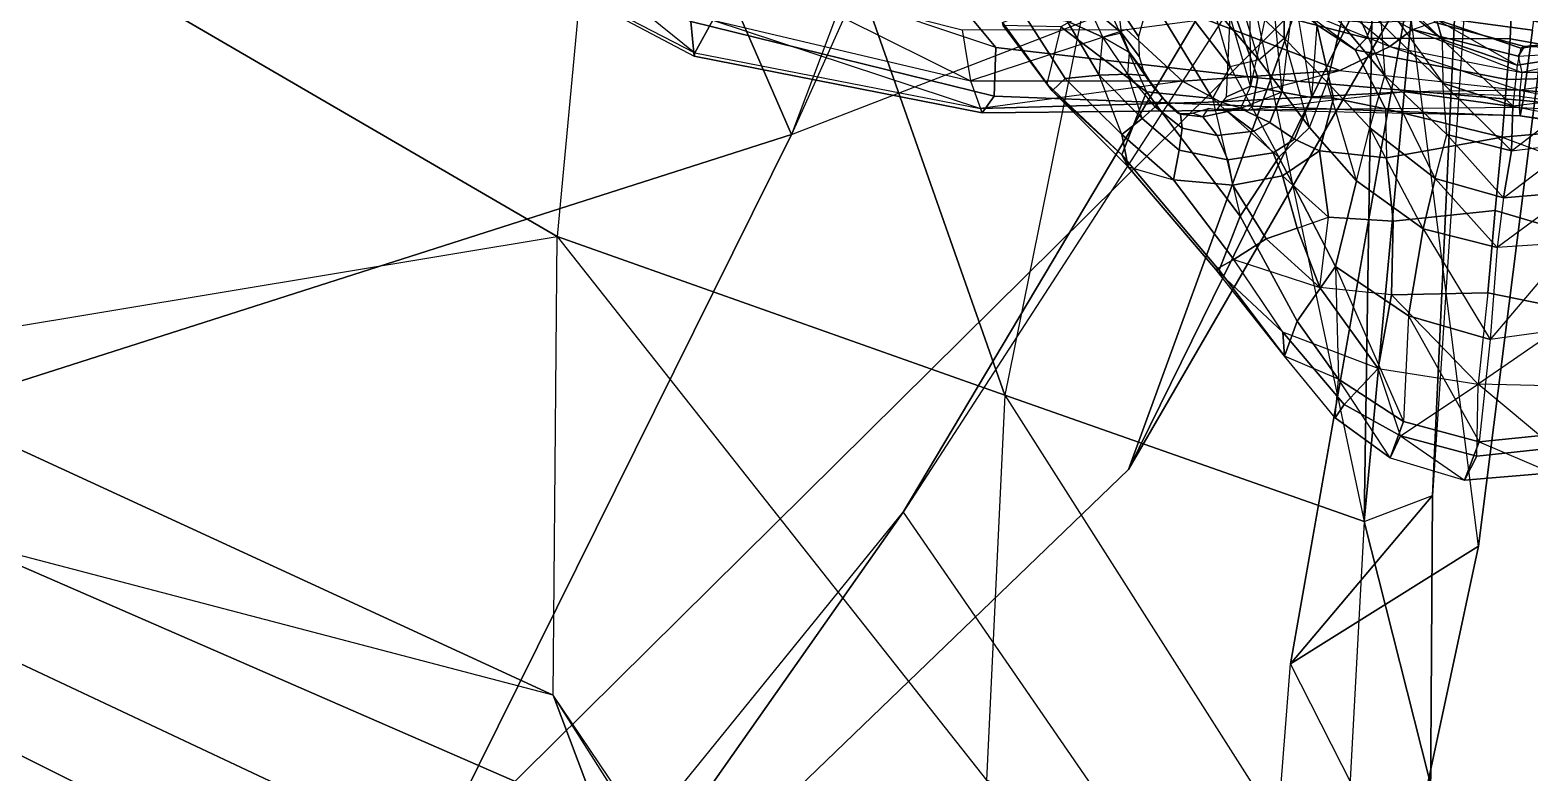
# Model space of a CAD drawing. Extents: x -0.135 to 0.053, y -0.194 to 0.215.
# Drawn here: x -0.05955 to -0.04118, y -0.07846 to -0.06937 of the extents above; entities that cross this region are included whole.
import ezdxf

# ---------------------------------------------------------------- set-up
doc = ezdxf.new("R2010")
doc.units = 0
doc.layers.add('FIGURE_1_MAN_HEAD', color=31, linetype='CONTINUOUS')
doc.layers.add('FIGURE_1_MAN_PANTS_LEG_RIGHT', color=176, linetype='CONTINUOUS')

msp = doc.modelspace()

# ---------------------------------------------------------------- linework, layer by layer
at = {"layer": 'FIGURE_1_MAN_HEAD', "invisible_edges": 8}
for points in [[(-0.054433, -0.068085, 0.638774), (-0.053847, -0.067677, 0.637223), (-0.051409, -0.069648, 0.638766)], [(-0.053847, -0.067677, 0.637223), (-0.051189, -0.069249, 0.637315), (-0.051409, -0.069648, 0.638766)], [(-0.054827, -0.067928, 0.640212), (-0.054433, -0.068085, 0.638774), (-0.051416, -0.069691, 0.640276)], [(-0.051416, -0.069691, 0.640276), (-0.051456, -0.069266, 0.642097), (-0.054827, -0.067928, 0.640212)], [(-0.054433, -0.068085, 0.638774), (-0.051409, -0.069648, 0.638766), (-0.051416, -0.069691, 0.640276)], [(-0.047723, -0.069584, 0.644355), (-0.04904, -0.067998, 0.648106), (-0.051359, -0.068364, 0.64478)], [(-0.04491, -0.068862, 0.648798), (-0.04904, -0.067998, 0.648106), (-0.047723, -0.069584, 0.644355)], [(-0.044624, -0.068095, 0.652168), (-0.04491, -0.068862, 0.648798), (-0.04115, -0.069371, 0.648876)], [(-0.04115, -0.069371, 0.648876), (-0.041057, -0.068682, 0.65256), (-0.044624, -0.068095, 0.652168)], [(-0.042259, -0.069485, 0.630313), (-0.042329, -0.069241, 0.631324), (-0.043489, -0.068285, 0.631232)], [(-0.043198, -0.068707, 0.63006), (-0.042259, -0.069485, 0.630313), (-0.043489, -0.068285, 0.631232)], [(-0.047723, -0.069584, 0.644355), (-0.051359, -0.068364, 0.64478), (-0.051456, -0.069266, 0.642097)], [(-0.044753, -0.068812, 0.634614), (-0.044162, -0.068532, 0.633691), (-0.042898, -0.06957, 0.634881)], [(-0.043324, -0.069612, 0.613424), (-0.044614, -0.068654, 0.613955), (-0.044319, -0.069174, 0.612575)], [(-0.043324, -0.069612, 0.613424), (-0.043794, -0.069306, 0.614288), (-0.044614, -0.068654, 0.613955)], [(-0.044162, -0.068532, 0.633691), (-0.042622, -0.069364, 0.633927), (-0.042898, -0.06957, 0.634881)], [(-0.051189, -0.069249, 0.637315), (-0.050485, -0.068772, 0.636372), (-0.048035, -0.069993, 0.636943)], [(-0.050485, -0.068772, 0.636372), (-0.048134, -0.069367, 0.636093), (-0.048035, -0.069993, 0.636943)], [(-0.047723, -0.069584, 0.644355), (-0.044515, -0.069954, 0.644251), (-0.04491, -0.068862, 0.648798)], [(-0.04581, -0.068852, 0.617488), (-0.045975, -0.069449, 0.617511), (-0.046223, -0.069082, 0.615979)], [(-0.043512, -0.069865, 0.636156), (-0.04516, -0.069236, 0.635437), (-0.044753, -0.068812, 0.634614)], [(-0.04115, -0.069371, 0.648876), (-0.04491, -0.068862, 0.648798), (-0.044515, -0.069954, 0.644251)], [(-0.04462, -0.068834, 0.615936), (-0.044606, -0.070057, 0.615875), (-0.044854, -0.069205, 0.617479)], [(-0.044753, -0.068812, 0.634614), (-0.042898, -0.06957, 0.634881), (-0.043512, -0.069865, 0.636156)], [(-0.044194, -0.069469, 0.623637), (-0.044188, -0.068751, 0.625654), (-0.044749, -0.068944, 0.62314)], [(-0.04462, -0.068834, 0.615936), (-0.044345, -0.068843, 0.615169), (-0.044606, -0.070057, 0.615875)], [(-0.044345, -0.068843, 0.615169), (-0.04422, -0.070129, 0.614994), (-0.044606, -0.070057, 0.615875)], [(-0.044345, -0.068843, 0.615169), (-0.044074, -0.068894, 0.61487), (-0.04422, -0.070129, 0.614994)], [(-0.044188, -0.068751, 0.625654), (-0.044194, -0.069469, 0.623637), (-0.043668, -0.07001, 0.624349)], [(-0.043668, -0.07001, 0.624349), (-0.043496, -0.069284, 0.626501), (-0.044188, -0.068751, 0.625654)], [(-0.043484, -0.068723, 0.628116), (-0.043496, -0.069284, 0.626501), (-0.04296, -0.069927, 0.626873)], [(-0.043005, -0.06929, 0.628468), (-0.043484, -0.068723, 0.628116), (-0.04296, -0.069927, 0.626873)], [(-0.043198, -0.068707, 0.63006), (-0.043005, -0.06929, 0.628468), (-0.042248, -0.070019, 0.628637)], [(-0.042259, -0.069485, 0.630313), (-0.043198, -0.068707, 0.63006), (-0.042248, -0.070019, 0.628637)], [(-0.046376, -0.069024, 0.619405), (-0.046928, -0.069329, 0.618668), (-0.04588, -0.070125, 0.618788)], [(-0.045736, -0.069119, 0.619909), (-0.046376, -0.069024, 0.619405), (-0.04588, -0.070125, 0.618788)], [(-0.045068, -0.069082, 0.621569), (-0.044503, -0.069733, 0.622005), (-0.044749, -0.068944, 0.62314)], [(-0.044503, -0.069733, 0.622005), (-0.044194, -0.069469, 0.623637), (-0.044749, -0.068944, 0.62314)], [(-0.044074, -0.068894, 0.61487), (-0.043857, -0.070195, 0.614633), (-0.04422, -0.070129, 0.614994)], [(-0.044074, -0.068894, 0.61487), (-0.043794, -0.069306, 0.614288), (-0.043857, -0.070195, 0.614633)], [(-0.047641, -0.069276, 0.616319), (-0.04738, -0.069176, 0.615569), (-0.046876, -0.069962, 0.615701)], [(-0.04738, -0.069176, 0.615569), (-0.046849, -0.069263, 0.615121), (-0.046459, -0.069922, 0.615248)], [(-0.046459, -0.069922, 0.615248), (-0.046876, -0.069962, 0.615701), (-0.04738, -0.069176, 0.615569)], [(-0.046413, -0.069458, 0.615231), (-0.046849, -0.069263, 0.615121), (-0.046593, -0.069067, 0.615152)], [(-0.046413, -0.069458, 0.615231), (-0.046593, -0.069067, 0.615152), (-0.046183, -0.069403, 0.615974)], [(-0.046183, -0.069403, 0.615974), (-0.046593, -0.069067, 0.615152), (-0.046223, -0.069082, 0.615979)], [(-0.046183, -0.069403, 0.615974), (-0.046223, -0.069082, 0.615979), (-0.045975, -0.069449, 0.617511)], [(-0.045436, -0.069996, 0.636628), (-0.046124, -0.069362, 0.635743), (-0.04516, -0.069236, 0.635437)], [(-0.04588, -0.070125, 0.618788), (-0.04507, -0.07021, 0.619735), (-0.045736, -0.069119, 0.619909)], [(-0.044852, -0.06982, 0.620753), (-0.045437, -0.069063, 0.620559), (-0.045736, -0.069119, 0.619909)], [(-0.045736, -0.069119, 0.619909), (-0.04507, -0.07021, 0.619735), (-0.044852, -0.06982, 0.620753)], [(-0.045068, -0.069082, 0.621569), (-0.045437, -0.069063, 0.620559), (-0.044852, -0.06982, 0.620753)], [(-0.04516, -0.069236, 0.635437), (-0.043512, -0.069865, 0.636156), (-0.045436, -0.069996, 0.636628)], [(-0.044503, -0.069733, 0.622005), (-0.045068, -0.069082, 0.621569), (-0.044852, -0.06982, 0.620753)], [(-0.044606, -0.070057, 0.615875), (-0.044897, -0.070188, 0.617389), (-0.044854, -0.069205, 0.617479)], [(-0.043186, -0.069468, 0.612388), (-0.044319, -0.069174, 0.612575), (-0.044395, -0.069193, 0.610463)], [(-0.044395, -0.069193, 0.610463), (-0.043113, -0.069279, 0.610171), (-0.043186, -0.069468, 0.612388)], [(-0.044319, -0.069174, 0.612575), (-0.043186, -0.069468, 0.612388), (-0.043324, -0.069612, 0.613424)], [(-0.043113, -0.069279, 0.610171), (-0.041414, -0.06919, 0.610083), (-0.041425, -0.069476, 0.612214)], [(-0.042355, -0.069275, 0.632893), (-0.042329, -0.069241, 0.631324), (-0.041295, -0.069591, 0.631415)], [(-0.042329, -0.069241, 0.631324), (-0.042259, -0.069485, 0.630313), (-0.041339, -0.069799, 0.630348)], [(-0.041295, -0.069591, 0.631415), (-0.042329, -0.069241, 0.631324), (-0.041339, -0.069799, 0.630348)], [(-0.041425, -0.069476, 0.612214), (-0.041414, -0.06919, 0.610083), (-0.039759, -0.069585, 0.610146)], [(-0.040483, -0.0693, 0.607963), (-0.039759, -0.069585, 0.610146), (-0.041414, -0.06919, 0.610083)], [(-0.051456, -0.069266, 0.642097), (-0.047743, -0.070178, 0.641812), (-0.047723, -0.069584, 0.644355)], [(-0.047743, -0.070178, 0.641812), (-0.051456, -0.069266, 0.642097), (-0.051416, -0.069691, 0.640276)], [(-0.051409, -0.069648, 0.638766), (-0.051189, -0.069249, 0.637315), (-0.047909, -0.07033, 0.63829)], [(-0.051189, -0.069249, 0.637315), (-0.048035, -0.069993, 0.636943), (-0.047909, -0.07033, 0.63829)], [(-0.048134, -0.069367, 0.636093), (-0.046124, -0.069362, 0.635743), (-0.048035, -0.069993, 0.636943)], [(-0.046124, -0.069362, 0.635743), (-0.045436, -0.069996, 0.636628), (-0.048035, -0.069993, 0.636943)], [(-0.046876, -0.069962, 0.615701), (-0.047032, -0.070115, 0.616353), (-0.047641, -0.069276, 0.616319)], [(-0.047633, -0.069313, 0.61721), (-0.047641, -0.069276, 0.616319), (-0.047032, -0.070115, 0.616353)], [(-0.047032, -0.070115, 0.616353), (-0.0471, -0.07003, 0.617207), (-0.047633, -0.069313, 0.61721)], [(-0.046928, -0.069329, 0.618668), (-0.047633, -0.069313, 0.61721), (-0.0471, -0.07003, 0.617207)], [(-0.046928, -0.069329, 0.618668), (-0.0471, -0.07003, 0.617207), (-0.04618, -0.070898, 0.617096)], [(-0.04618, -0.070898, 0.617096), (-0.04588, -0.070125, 0.618788), (-0.046928, -0.069329, 0.618668)], [(-0.046459, -0.069922, 0.615248), (-0.046849, -0.069263, 0.615121), (-0.046413, -0.069458, 0.615231)], [(-0.046086, -0.069645, 0.616009), (-0.046413, -0.069458, 0.615231), (-0.046183, -0.069403, 0.615974)], [(-0.045975, -0.069449, 0.617511), (-0.045968, -0.069693, 0.617523), (-0.046183, -0.069403, 0.615974)], [(-0.046086, -0.069645, 0.616009), (-0.046183, -0.069403, 0.615974), (-0.045968, -0.069693, 0.617523)], [(-0.044515, -0.069954, 0.644251), (-0.041265, -0.070235, 0.643805), (-0.04115, -0.069371, 0.648876)], [(-0.043794, -0.069306, 0.614288), (-0.043588, -0.070204, 0.614212), (-0.043857, -0.070195, 0.614633)], [(-0.043588, -0.070204, 0.614212), (-0.043794, -0.069306, 0.614288), (-0.043324, -0.069612, 0.613424)], [(-0.043496, -0.069284, 0.626501), (-0.043668, -0.07001, 0.624349), (-0.043144, -0.070568, 0.624854)], [(-0.043144, -0.070568, 0.624854), (-0.04296, -0.069927, 0.626873), (-0.043496, -0.069284, 0.626501)], [(-0.041425, -0.069476, 0.612214), (-0.043186, -0.069468, 0.612388), (-0.043113, -0.069279, 0.610171)], [(-0.042248, -0.070019, 0.628637), (-0.043005, -0.06929, 0.628468), (-0.04296, -0.069927, 0.626873)], [(-0.042898, -0.06957, 0.634881), (-0.042622, -0.069364, 0.633927), (-0.041282, -0.069891, 0.634844)], [(-0.041328, -0.069691, 0.633912), (-0.042622, -0.069364, 0.633927), (-0.042355, -0.069275, 0.632893)], [(-0.042622, -0.069364, 0.633927), (-0.041328, -0.069691, 0.633912), (-0.041282, -0.069891, 0.634844)], [(-0.042355, -0.069275, 0.632893), (-0.04125, -0.069571, 0.633054), (-0.041328, -0.069691, 0.633912)], [(-0.041295, -0.069591, 0.631415), (-0.04125, -0.069571, 0.633054), (-0.042355, -0.069275, 0.632893)], [(-0.04115, -0.069371, 0.648876), (-0.041265, -0.070235, 0.643805), (-0.038012, -0.070547, 0.644204)], [(-0.044515, -0.069954, 0.644251), (-0.047723, -0.069584, 0.644355), (-0.047743, -0.070178, 0.641812)], [(-0.046107, -0.069912, 0.615311), (-0.046459, -0.069922, 0.615248), (-0.046413, -0.069458, 0.615231)], [(-0.046107, -0.069912, 0.615311), (-0.046413, -0.069458, 0.615231), (-0.046086, -0.069645, 0.616009)], [(-0.044503, -0.069733, 0.622005), (-0.043881, -0.070564, 0.622614), (-0.044194, -0.069469, 0.623637)], [(-0.043881, -0.070564, 0.622614), (-0.043668, -0.07001, 0.624349), (-0.044194, -0.069469, 0.623637)], [(-0.043512, -0.069865, 0.636156), (-0.042898, -0.06957, 0.634881), (-0.041309, -0.070108, 0.636172)], [(-0.041468, -0.069976, 0.613096), (-0.043324, -0.069612, 0.613424), (-0.043186, -0.069468, 0.612388)], [(-0.043186, -0.069468, 0.612388), (-0.041425, -0.069476, 0.612214), (-0.041468, -0.069976, 0.613096)], [(-0.042898, -0.06957, 0.634881), (-0.041282, -0.069891, 0.634844), (-0.041309, -0.070108, 0.636172)], [(-0.042259, -0.069485, 0.630313), (-0.042248, -0.070019, 0.628637), (-0.041392, -0.070298, 0.628779)], [(-0.041339, -0.069799, 0.630348), (-0.042259, -0.069485, 0.630313), (-0.041392, -0.070298, 0.628779)], [(-0.041468, -0.069976, 0.613096), (-0.041425, -0.069476, 0.612214), (-0.039689, -0.06979, 0.612362)], [(-0.039759, -0.069585, 0.610146), (-0.039689, -0.06979, 0.612362), (-0.041425, -0.069476, 0.612214)], [(-0.041295, -0.069591, 0.631415), (-0.041339, -0.069799, 0.630348), (-0.040369, -0.069649, 0.630364)], [(-0.041328, -0.069691, 0.633912), (-0.04125, -0.069571, 0.633054), (-0.039956, -0.069611, 0.633884)], [(-0.040369, -0.069649, 0.630364), (-0.040196, -0.069432, 0.631317), (-0.041295, -0.069591, 0.631415)], [(-0.041295, -0.069591, 0.631415), (-0.040196, -0.069432, 0.631317), (-0.040153, -0.069462, 0.632868)], [(-0.040153, -0.069462, 0.632868), (-0.04125, -0.069571, 0.633054), (-0.041295, -0.069591, 0.631415)], [(-0.04125, -0.069571, 0.633054), (-0.040153, -0.069462, 0.632868), (-0.039956, -0.069611, 0.633884)], [(-0.04789, -0.070384, 0.639912), (-0.051416, -0.069691, 0.640276), (-0.051409, -0.069648, 0.638766)], [(-0.051416, -0.069691, 0.640276), (-0.04789, -0.070384, 0.639912), (-0.047743, -0.070178, 0.641812)], [(-0.051409, -0.069648, 0.638766), (-0.047909, -0.07033, 0.63829), (-0.04789, -0.070384, 0.639912)], [(-0.045894, -0.069927, 0.616064), (-0.046107, -0.069912, 0.615311), (-0.046086, -0.069645, 0.616009)], [(-0.045968, -0.069693, 0.617523), (-0.045915, -0.069872, 0.617582), (-0.046086, -0.069645, 0.616009)], [(-0.045894, -0.069927, 0.616064), (-0.046086, -0.069645, 0.616009), (-0.045915, -0.069872, 0.617582)], [(-0.044503, -0.069733, 0.622005), (-0.044852, -0.06982, 0.620753), (-0.044257, -0.070927, 0.620758)], [(-0.044257, -0.070927, 0.620758), (-0.043881, -0.070564, 0.622614), (-0.044503, -0.069733, 0.622005)], [(-0.043324, -0.069612, 0.613424), (-0.042952, -0.070337, 0.613611), (-0.043588, -0.070204, 0.614212)], [(-0.042952, -0.070337, 0.613611), (-0.043324, -0.069612, 0.613424), (-0.041468, -0.069976, 0.613096)], [(-0.039689, -0.06979, 0.612362), (-0.039573, -0.069925, 0.613363), (-0.041468, -0.069976, 0.613096)], [(-0.040555, -0.070198, 0.628711), (-0.040369, -0.069649, 0.630364), (-0.041339, -0.069799, 0.630348)], [(-0.041328, -0.069691, 0.633912), (-0.039956, -0.069611, 0.633884), (-0.041282, -0.069891, 0.634844)], [(-0.039956, -0.069611, 0.633884), (-0.039661, -0.069863, 0.634856), (-0.041282, -0.069891, 0.634844)], [(-0.047743, -0.070178, 0.641812), (-0.044579, -0.070301, 0.641393), (-0.044515, -0.069954, 0.644251)], [(-0.047032, -0.070115, 0.616353), (-0.046876, -0.069962, 0.615701), (-0.046179, -0.07065, 0.61554)], [(-0.046179, -0.07065, 0.61554), (-0.046876, -0.069962, 0.615701), (-0.046459, -0.069922, 0.615248)], [(-0.045933, -0.070453, 0.615208), (-0.046459, -0.069922, 0.615248), (-0.046107, -0.069912, 0.615311)], [(-0.045933, -0.070453, 0.615208), (-0.046179, -0.07065, 0.61554), (-0.046459, -0.069922, 0.615248)], [(-0.046107, -0.069912, 0.615311), (-0.045894, -0.069927, 0.616064), (-0.045683, -0.0702, 0.61602)], [(-0.045683, -0.0702, 0.61602), (-0.045772, -0.070309, 0.615314), (-0.046107, -0.069912, 0.615311)], [(-0.045772, -0.070309, 0.615314), (-0.045933, -0.070453, 0.615208), (-0.046107, -0.069912, 0.615311)], [(-0.045915, -0.069872, 0.617582), (-0.045784, -0.07008, 0.617638), (-0.045894, -0.069927, 0.616064)], [(-0.045894, -0.069927, 0.616064), (-0.045784, -0.07008, 0.617638), (-0.04562, -0.070272, 0.617603)], [(-0.045683, -0.0702, 0.61602), (-0.045894, -0.069927, 0.616064), (-0.04562, -0.070272, 0.617603)], [(-0.044977, -0.07025, 0.637731), (-0.045436, -0.069996, 0.636628), (-0.043512, -0.069865, 0.636156)], [(-0.044852, -0.06982, 0.620753), (-0.04507, -0.07021, 0.619735), (-0.044257, -0.070927, 0.620758)], [(-0.042706, -0.070128, 0.637352), (-0.044977, -0.07025, 0.637731), (-0.043512, -0.069865, 0.636156)], [(-0.041265, -0.070235, 0.643805), (-0.044515, -0.069954, 0.644251), (-0.044579, -0.070301, 0.641393)], [(-0.043512, -0.069865, 0.636156), (-0.041309, -0.070108, 0.636172), (-0.042706, -0.070128, 0.637352)], [(-0.043144, -0.070568, 0.624854), (-0.042345, -0.071188, 0.62515), (-0.04296, -0.069927, 0.626873)], [(-0.04296, -0.069927, 0.626873), (-0.042202, -0.070649, 0.626989), (-0.042248, -0.070019, 0.628637)], [(-0.042345, -0.071188, 0.62515), (-0.042202, -0.070649, 0.626989), (-0.04296, -0.069927, 0.626873)], [(-0.041468, -0.069976, 0.613096), (-0.041525, -0.070684, 0.613337), (-0.042952, -0.070337, 0.613611)], [(-0.040051, -0.070548, 0.613609), (-0.041525, -0.070684, 0.613337), (-0.041468, -0.069976, 0.613096)], [(-0.041468, -0.069976, 0.613096), (-0.039573, -0.069925, 0.613363), (-0.040051, -0.070548, 0.613609)], [(-0.041339, -0.069799, 0.630348), (-0.041392, -0.070298, 0.628779), (-0.040555, -0.070198, 0.628711)], [(-0.039661, -0.069863, 0.634856), (-0.039098, -0.070267, 0.636123), (-0.041309, -0.070108, 0.636172)], [(-0.041282, -0.069891, 0.634844), (-0.039661, -0.069863, 0.634856), (-0.041309, -0.070108, 0.636172)], [(-0.048035, -0.069993, 0.636943), (-0.045436, -0.069996, 0.636628), (-0.047909, -0.07033, 0.63829)], [(-0.045436, -0.069996, 0.636628), (-0.044977, -0.07025, 0.637731), (-0.047909, -0.07033, 0.63829)], [(-0.04618, -0.070898, 0.617096), (-0.0471, -0.07003, 0.617207), (-0.047032, -0.070115, 0.616353)], [(-0.046104, -0.071044, 0.616005), (-0.04618, -0.070898, 0.617096), (-0.047032, -0.070115, 0.616353)], [(-0.046179, -0.07065, 0.61554), (-0.046104, -0.071044, 0.616005), (-0.047032, -0.070115, 0.616353)], [(-0.044732, -0.071652, 0.618568), (-0.04588, -0.070125, 0.618788), (-0.04618, -0.070898, 0.617096)], [(-0.04507, -0.07021, 0.619735), (-0.04588, -0.070125, 0.618788), (-0.044732, -0.071652, 0.618568)], [(-0.045011, -0.070342, 0.617255), (-0.044897, -0.070188, 0.617389), (-0.044606, -0.070057, 0.615875)], [(-0.044606, -0.070057, 0.615875), (-0.044726, -0.07033, 0.615763), (-0.045011, -0.070342, 0.617255)], [(-0.044977, -0.07025, 0.637731), (-0.042706, -0.070128, 0.637352), (-0.044635, -0.070351, 0.639264)], [(-0.044606, -0.070057, 0.615875), (-0.04422, -0.070129, 0.614994), (-0.044726, -0.07033, 0.615763)], [(-0.04422, -0.070129, 0.614994), (-0.04437, -0.070501, 0.61486), (-0.044726, -0.07033, 0.615763)], [(-0.042706, -0.070128, 0.637352), (-0.041311, -0.070319, 0.638464), (-0.044635, -0.070351, 0.639264)], [(-0.044065, -0.070708, 0.614495), (-0.04437, -0.070501, 0.61486), (-0.04422, -0.070129, 0.614994)], [(-0.04422, -0.070129, 0.614994), (-0.043857, -0.070195, 0.614633), (-0.044065, -0.070708, 0.614495)], [(-0.043881, -0.070564, 0.622614), (-0.043308, -0.071217, 0.623134), (-0.043668, -0.07001, 0.624349)], [(-0.043308, -0.071217, 0.623134), (-0.043144, -0.070568, 0.624854), (-0.043668, -0.07001, 0.624349)], [(-0.041309, -0.070108, 0.636172), (-0.041307, -0.070178, 0.637244), (-0.042706, -0.070128, 0.637352)], [(-0.041307, -0.070178, 0.637244), (-0.041311, -0.070319, 0.638464), (-0.042706, -0.070128, 0.637352)], [(-0.041407, -0.070851, 0.627145), (-0.041392, -0.070298, 0.628779), (-0.042248, -0.070019, 0.628637)], [(-0.042202, -0.070649, 0.626989), (-0.041407, -0.070851, 0.627145), (-0.042248, -0.070019, 0.628637)], [(-0.041309, -0.070108, 0.636172), (-0.039098, -0.070267, 0.636123), (-0.039921, -0.070382, 0.637332)], [(-0.041307, -0.070178, 0.637244), (-0.041309, -0.070108, 0.636172), (-0.039921, -0.070382, 0.637332)], [(-0.047909, -0.07033, 0.63829), (-0.044977, -0.07025, 0.637731), (-0.044635, -0.070351, 0.639264)], [(-0.044635, -0.070351, 0.639264), (-0.04789, -0.070384, 0.639912), (-0.047909, -0.07033, 0.63829)], [(-0.044579, -0.070301, 0.641393), (-0.047743, -0.070178, 0.641812), (-0.04789, -0.070384, 0.639912)], [(-0.04789, -0.070384, 0.639912), (-0.044635, -0.070351, 0.639264), (-0.044579, -0.070301, 0.641393)], [(-0.045933, -0.070453, 0.615208), (-0.045772, -0.070309, 0.615314), (-0.045442, -0.070572, 0.615244)], [(-0.045772, -0.070309, 0.615314), (-0.045683, -0.0702, 0.61602), (-0.045462, -0.0704, 0.61595)], [(-0.045462, -0.0704, 0.61595), (-0.045442, -0.070572, 0.615244), (-0.045772, -0.070309, 0.615314)], [(-0.045683, -0.0702, 0.61602), (-0.04562, -0.070272, 0.617603), (-0.045486, -0.070392, 0.617515)], [(-0.045462, -0.0704, 0.61595), (-0.045683, -0.0702, 0.61602), (-0.045486, -0.070392, 0.617515)], [(-0.045188, -0.070433, 0.615822), (-0.045316, -0.070388, 0.617362), (-0.045121, -0.070331, 0.617247)], [(-0.044885, -0.070369, 0.615721), (-0.045188, -0.070433, 0.615822), (-0.045121, -0.070331, 0.617247)], [(-0.045121, -0.070331, 0.617247), (-0.045011, -0.070342, 0.617255), (-0.044726, -0.07033, 0.615763)], [(-0.044726, -0.07033, 0.615763), (-0.044885, -0.070369, 0.615721), (-0.045121, -0.070331, 0.617247)], [(-0.04507, -0.07021, 0.619735), (-0.044732, -0.071652, 0.618568), (-0.044257, -0.070927, 0.620758)], [(-0.044564, -0.070608, 0.614858), (-0.044885, -0.070369, 0.615721), (-0.044726, -0.07033, 0.615763)], [(-0.044726, -0.07033, 0.615763), (-0.04437, -0.070501, 0.61486), (-0.044564, -0.070608, 0.614858)], [(-0.041303, -0.070419, 0.640836), (-0.044579, -0.070301, 0.641393), (-0.044635, -0.070351, 0.639264)], [(-0.041311, -0.070319, 0.638464), (-0.041303, -0.070419, 0.640836), (-0.044635, -0.070351, 0.639264)], [(-0.044579, -0.070301, 0.641393), (-0.041303, -0.070419, 0.640836), (-0.041265, -0.070235, 0.643805)], [(-0.043759, -0.07085, 0.614154), (-0.044065, -0.070708, 0.614495), (-0.043857, -0.070195, 0.614633)], [(-0.043857, -0.070195, 0.614633), (-0.043588, -0.070204, 0.614212), (-0.043759, -0.07085, 0.614154)], [(-0.043759, -0.07085, 0.614154), (-0.043588, -0.070204, 0.614212), (-0.042952, -0.070337, 0.613611)], [(-0.042952, -0.070337, 0.613611), (-0.042939, -0.070936, 0.613604), (-0.043759, -0.07085, 0.614154)], [(-0.042952, -0.070337, 0.613611), (-0.041525, -0.070684, 0.613337), (-0.042939, -0.070936, 0.613604)], [(-0.041407, -0.070851, 0.627145), (-0.04062, -0.070752, 0.626991), (-0.040555, -0.070198, 0.628711)], [(-0.041392, -0.070298, 0.628779), (-0.041407, -0.070851, 0.627145), (-0.040555, -0.070198, 0.628711)], [(-0.041311, -0.070319, 0.638464), (-0.041307, -0.070178, 0.637244), (-0.039921, -0.070382, 0.637332)], [(-0.041311, -0.070319, 0.638464), (-0.039921, -0.070382, 0.637332), (-0.038037, -0.070953, 0.639216)], [(-0.041303, -0.070419, 0.640836), (-0.041311, -0.070319, 0.638464), (-0.038037, -0.070953, 0.639216)], [(-0.041265, -0.070235, 0.643805), (-0.041303, -0.070419, 0.640836), (-0.038053, -0.070896, 0.641346)], [(-0.038053, -0.070896, 0.641346), (-0.038012, -0.070547, 0.644204), (-0.041265, -0.070235, 0.643805)], [(-0.046179, -0.07065, 0.61554), (-0.045933, -0.070453, 0.615208), (-0.045478, -0.070842, 0.615122)], [(-0.045442, -0.070572, 0.615244), (-0.045478, -0.070842, 0.615122), (-0.045933, -0.070453, 0.615208)], [(-0.045462, -0.0704, 0.61595), (-0.045486, -0.070392, 0.617515), (-0.045316, -0.070388, 0.617362)], [(-0.045188, -0.070433, 0.615822), (-0.045462, -0.0704, 0.61595), (-0.045316, -0.070388, 0.617362)], [(-0.045442, -0.070572, 0.615244), (-0.045462, -0.0704, 0.61595), (-0.045188, -0.070433, 0.615822)], [(-0.045188, -0.070433, 0.615822), (-0.045012, -0.070662, 0.615051), (-0.045442, -0.070572, 0.615244)], [(-0.045012, -0.070662, 0.615051), (-0.045188, -0.070433, 0.615822), (-0.044885, -0.070369, 0.615721)], [(-0.044885, -0.070369, 0.615721), (-0.044564, -0.070608, 0.614858), (-0.045012, -0.070662, 0.615051)], [(-0.044328, -0.070875, 0.614528), (-0.044564, -0.070608, 0.614858), (-0.04437, -0.070501, 0.61486)], [(-0.04437, -0.070501, 0.61486), (-0.044065, -0.070708, 0.614495), (-0.044328, -0.070875, 0.614528)], [(-0.038053, -0.070896, 0.641346), (-0.041303, -0.070419, 0.640836), (-0.038037, -0.070953, 0.639216)], [(-0.045478, -0.070842, 0.615122), (-0.045547, -0.071206, 0.615324), (-0.046179, -0.07065, 0.61554)], [(-0.046104, -0.071044, 0.616005), (-0.046179, -0.07065, 0.61554), (-0.045547, -0.071206, 0.615324)], [(-0.045478, -0.070842, 0.615122), (-0.045442, -0.070572, 0.615244), (-0.045012, -0.070662, 0.615051)], [(-0.045012, -0.070662, 0.615051), (-0.044884, -0.070958, 0.614813), (-0.045478, -0.070842, 0.615122)], [(-0.044884, -0.070958, 0.614813), (-0.045012, -0.070662, 0.615051), (-0.044564, -0.070608, 0.614858)], [(-0.044564, -0.070608, 0.614858), (-0.044328, -0.070875, 0.614528), (-0.044884, -0.070958, 0.614813)], [(-0.044212, -0.071155, 0.614361), (-0.044328, -0.070875, 0.614528), (-0.044065, -0.070708, 0.614495)], [(-0.043881, -0.070564, 0.622614), (-0.044257, -0.070927, 0.620758), (-0.043565, -0.072265, 0.620678)], [(-0.044065, -0.070708, 0.614495), (-0.043759, -0.07085, 0.614154), (-0.044212, -0.071155, 0.614361)], [(-0.043565, -0.072265, 0.620678), (-0.043308, -0.071217, 0.623134), (-0.043881, -0.070564, 0.622614)], [(-0.043308, -0.071217, 0.623134), (-0.04249, -0.071805, 0.623437), (-0.043144, -0.070568, 0.624854)], [(-0.04249, -0.071805, 0.623437), (-0.042345, -0.071188, 0.62515), (-0.043144, -0.070568, 0.624854)], [(-0.042939, -0.070936, 0.613604), (-0.041525, -0.070684, 0.613337), (-0.041608, -0.071582, 0.613427)], [(-0.042345, -0.071188, 0.62515), (-0.041508, -0.071425, 0.62534), (-0.042202, -0.070649, 0.626989)], [(-0.041508, -0.071425, 0.62534), (-0.041407, -0.070851, 0.627145), (-0.042202, -0.070649, 0.626989)], [(-0.041608, -0.071582, 0.613427), (-0.041525, -0.070684, 0.613337), (-0.040183, -0.071186, 0.613582)], [(-0.041525, -0.070684, 0.613337), (-0.040051, -0.070548, 0.613609), (-0.040183, -0.071186, 0.613582)], [(-0.045547, -0.071206, 0.615324), (-0.045478, -0.070842, 0.615122), (-0.044884, -0.070958, 0.614813)], [(-0.044823, -0.07127, 0.614782), (-0.044884, -0.070958, 0.614813), (-0.044328, -0.070875, 0.614528)], [(-0.044328, -0.070875, 0.614528), (-0.044212, -0.071155, 0.614361), (-0.044823, -0.07127, 0.614782)], [(-0.044212, -0.071155, 0.614361), (-0.043759, -0.07085, 0.614154), (-0.043649, -0.071662, 0.613942)], [(-0.043649, -0.071662, 0.613942), (-0.043759, -0.07085, 0.614154), (-0.042939, -0.070936, 0.613604)], [(-0.041508, -0.071425, 0.62534), (-0.040666, -0.071354, 0.625151), (-0.04062, -0.070752, 0.626991)], [(-0.041407, -0.070851, 0.627145), (-0.041508, -0.071425, 0.62534), (-0.04062, -0.070752, 0.626991)], [(-0.044987, -0.072311, 0.616713), (-0.04618, -0.070898, 0.617096), (-0.046104, -0.071044, 0.616005)], [(-0.04618, -0.070898, 0.617096), (-0.044987, -0.072311, 0.616713), (-0.044732, -0.071652, 0.618568)], [(-0.045031, -0.072302, 0.615686), (-0.046104, -0.071044, 0.616005), (-0.045547, -0.071206, 0.615324)], [(-0.046104, -0.071044, 0.616005), (-0.045031, -0.072302, 0.615686), (-0.044987, -0.072311, 0.616713)], [(-0.044884, -0.070958, 0.614813), (-0.044823, -0.07127, 0.614782), (-0.045547, -0.071206, 0.615324)], [(-0.043565, -0.072265, 0.620678), (-0.044257, -0.070927, 0.620758), (-0.044732, -0.071652, 0.618568)], [(-0.042939, -0.070936, 0.613604), (-0.042856, -0.071712, 0.613597), (-0.043649, -0.071662, 0.613942)], [(-0.041608, -0.071582, 0.613427), (-0.042856, -0.071712, 0.613597), (-0.042939, -0.070936, 0.613604)], [(-0.04481, -0.072181, 0.615086), (-0.045547, -0.071206, 0.615324), (-0.044823, -0.07127, 0.614782)], [(-0.045547, -0.071206, 0.615324), (-0.04481, -0.072181, 0.615086), (-0.045031, -0.072302, 0.615686)], [(-0.044412, -0.071926, 0.614545), (-0.044823, -0.07127, 0.614782), (-0.044212, -0.071155, 0.614361)], [(-0.044212, -0.071155, 0.614361), (-0.044033, -0.071796, 0.614197), (-0.044412, -0.071926, 0.614545)], [(-0.044033, -0.071796, 0.614197), (-0.044212, -0.071155, 0.614361), (-0.043649, -0.071662, 0.613942)], [(-0.043308, -0.071217, 0.623134), (-0.043565, -0.072265, 0.620678), (-0.042669, -0.07287, 0.621104)], [(-0.042669, -0.07287, 0.621104), (-0.04249, -0.071805, 0.623437), (-0.043308, -0.071217, 0.623134)], [(-0.042345, -0.071188, 0.62515), (-0.04249, -0.071805, 0.623437), (-0.041584, -0.072035, 0.623582)], [(-0.041508, -0.071425, 0.62534), (-0.042345, -0.071188, 0.62515), (-0.041584, -0.072035, 0.623582)], [(-0.040183, -0.071186, 0.613582), (-0.040402, -0.071936, 0.613579), (-0.041608, -0.071582, 0.613427)], [(-0.044823, -0.07127, 0.614782), (-0.044412, -0.071926, 0.614545), (-0.04481, -0.072181, 0.615086)], [(-0.040666, -0.071354, 0.625151), (-0.041508, -0.071425, 0.62534), (-0.041584, -0.072035, 0.623582)], [(-0.040665, -0.071974, 0.62343), (-0.040666, -0.071354, 0.625151), (-0.041584, -0.072035, 0.623582)], [(-0.042856, -0.071712, 0.613597), (-0.041608, -0.071582, 0.613427), (-0.041699, -0.072588, 0.613587)], [(-0.041699, -0.072588, 0.613587), (-0.041608, -0.071582, 0.613427), (-0.040402, -0.071936, 0.613579)], [(-0.044033, -0.072935, 0.618257), (-0.044732, -0.071652, 0.618568), (-0.044987, -0.072311, 0.616713)], [(-0.044732, -0.071652, 0.618568), (-0.044033, -0.072935, 0.618257), (-0.043565, -0.072265, 0.620678)], [(-0.044412, -0.071926, 0.614545), (-0.044033, -0.071796, 0.614197), (-0.043757, -0.072524, 0.614218)], [(-0.043757, -0.072524, 0.614218), (-0.044033, -0.071796, 0.614197), (-0.043649, -0.071662, 0.613942)], [(-0.042878, -0.072615, 0.613776), (-0.043757, -0.072524, 0.614218), (-0.043649, -0.071662, 0.613942)], [(-0.043649, -0.071662, 0.613942), (-0.042856, -0.071712, 0.613597), (-0.042878, -0.072615, 0.613776)], [(-0.041699, -0.072588, 0.613587), (-0.042878, -0.072615, 0.613776), (-0.042856, -0.071712, 0.613597)], [(-0.04249, -0.071805, 0.623437), (-0.042669, -0.07287, 0.621104), (-0.041669, -0.073162, 0.621097)], [(-0.041584, -0.072035, 0.623582), (-0.04249, -0.071805, 0.623437), (-0.041669, -0.073162, 0.621097)], [(-0.04481, -0.072181, 0.615086), (-0.044412, -0.071926, 0.614545), (-0.043757, -0.072524, 0.614218)], [(-0.040402, -0.071936, 0.613579), (-0.040542, -0.072827, 0.61376), (-0.041699, -0.072588, 0.613587)], [(-0.040665, -0.071974, 0.62343), (-0.041584, -0.072035, 0.623582), (-0.041669, -0.073162, 0.621097)], [(-0.040668, -0.073021, 0.621111), (-0.040665, -0.071974, 0.62343), (-0.041669, -0.073162, 0.621097)], [(-0.044207, -0.073073, 0.615093), (-0.045031, -0.072302, 0.615686), (-0.04481, -0.072181, 0.615086)], [(-0.044187, -0.073366, 0.616386), (-0.044987, -0.072311, 0.616713), (-0.045031, -0.072302, 0.615686)], [(-0.044207, -0.073073, 0.615093), (-0.044187, -0.073366, 0.616386), (-0.045031, -0.072302, 0.615686)], [(-0.044987, -0.072311, 0.616713), (-0.044187, -0.073366, 0.616386), (-0.044033, -0.072935, 0.618257)], [(-0.044207, -0.073073, 0.615093), (-0.04481, -0.072181, 0.615086), (-0.043757, -0.072524, 0.614218)], [(-0.043565, -0.072265, 0.620678), (-0.044033, -0.072935, 0.618257), (-0.043527, -0.073646, 0.618247)], [(-0.043565, -0.072265, 0.620678), (-0.043527, -0.073646, 0.618247), (-0.042733, -0.074165, 0.618364)], [(-0.042669, -0.07287, 0.621104), (-0.043565, -0.072265, 0.620678), (-0.042733, -0.074165, 0.618364)], [(-0.043757, -0.072524, 0.614218), (-0.043042, -0.073516, 0.614184), (-0.044207, -0.073073, 0.615093)], [(-0.042878, -0.072615, 0.613776), (-0.043042, -0.073516, 0.614184), (-0.043757, -0.072524, 0.614218)], [(-0.043042, -0.073516, 0.614184), (-0.042878, -0.072615, 0.613776), (-0.041818, -0.07371, 0.61397)], [(-0.042878, -0.072615, 0.613776), (-0.041699, -0.072588, 0.613587), (-0.041818, -0.07371, 0.61397)], [(-0.041699, -0.072588, 0.613587), (-0.040542, -0.072827, 0.61376), (-0.041818, -0.07371, 0.61397)], [(-0.042669, -0.07287, 0.621104), (-0.042733, -0.074165, 0.618364), (-0.041803, -0.074417, 0.618307)], [(-0.041669, -0.073162, 0.621097), (-0.042669, -0.07287, 0.621104), (-0.041803, -0.074417, 0.618307)], [(-0.040542, -0.072827, 0.61376), (-0.040527, -0.073739, 0.614172), (-0.041818, -0.07371, 0.61397)], [(-0.043042, -0.073516, 0.614184), (-0.043459, -0.073957, 0.614979), (-0.044207, -0.073073, 0.615093)], [(-0.044187, -0.073366, 0.616386), (-0.044207, -0.073073, 0.615093), (-0.043459, -0.073957, 0.614979)], [(-0.043527, -0.073646, 0.618247), (-0.044033, -0.072935, 0.618257), (-0.044187, -0.073366, 0.616386)], [(-0.040881, -0.074323, 0.618388), (-0.040668, -0.073021, 0.621111), (-0.041669, -0.073162, 0.621097)], [(-0.041669, -0.073162, 0.621097), (-0.041803, -0.074417, 0.618307), (-0.040881, -0.074323, 0.618388)], [(-0.043459, -0.073957, 0.614979), (-0.04357, -0.074123, 0.616333), (-0.044187, -0.073366, 0.616386)], [(-0.04357, -0.074123, 0.616333), (-0.043527, -0.073646, 0.618247), (-0.044187, -0.073366, 0.616386)], [(-0.04357, -0.074123, 0.616333), (-0.042893, -0.074612, 0.616331), (-0.043527, -0.073646, 0.618247)], [(-0.042893, -0.074612, 0.616331), (-0.042733, -0.074165, 0.618364), (-0.043527, -0.073646, 0.618247)], [(-0.04277, -0.074342, 0.614777), (-0.043459, -0.073957, 0.614979), (-0.043042, -0.073516, 0.614184)], [(-0.04277, -0.074342, 0.614777), (-0.043042, -0.073516, 0.614184), (-0.041818, -0.07371, 0.61397)], [(-0.041834, -0.07459, 0.614763), (-0.04277, -0.074342, 0.614777), (-0.041818, -0.07371, 0.61397)], [(-0.040884, -0.07449, 0.614757), (-0.041834, -0.07459, 0.614763), (-0.041818, -0.07371, 0.61397)], [(-0.040527, -0.073739, 0.614172), (-0.040884, -0.07449, 0.614757), (-0.041818, -0.07371, 0.61397)], [(-0.042893, -0.074612, 0.616331), (-0.04357, -0.074123, 0.616333), (-0.043459, -0.073957, 0.614979)], [(-0.043459, -0.073957, 0.614979), (-0.04277, -0.074342, 0.614777), (-0.042893, -0.074612, 0.616331)], [(-0.042733, -0.074165, 0.618364), (-0.042893, -0.074612, 0.616331), (-0.041986, -0.074883, 0.616346)], [(-0.041986, -0.074883, 0.616346), (-0.041803, -0.074417, 0.618307), (-0.042733, -0.074165, 0.618364)], [(-0.042893, -0.074612, 0.616331), (-0.04277, -0.074342, 0.614777), (-0.041986, -0.074883, 0.616346)], [(-0.04277, -0.074342, 0.614777), (-0.041834, -0.07459, 0.614763), (-0.041986, -0.074883, 0.616346)], [(-0.040881, -0.074323, 0.618388), (-0.041803, -0.074417, 0.618307), (-0.040914, -0.074793, 0.616333)], [(-0.041803, -0.074417, 0.618307), (-0.041986, -0.074883, 0.616346), (-0.040914, -0.074793, 0.616333)], [(-0.041834, -0.07459, 0.614763), (-0.040884, -0.07449, 0.614757), (-0.040914, -0.074793, 0.616333)], [(-0.040914, -0.074793, 0.616333), (-0.041986, -0.074883, 0.616346), (-0.041834, -0.07459, 0.614763)]]:
    msp.add_3dface(points, dxfattribs=at)
at = {"layer": 'FIGURE_1_MAN_PANTS_LEG_RIGHT', "invisible_edges": 8}
for points in [[(-0.043207, -0.051998, 0.272509), (-0.053656, -0.062767, 0.273145), (-0.050225, -0.070648, 0.252522)], [(-0.044462, -0.057841, 0.258709), (-0.043207, -0.051998, 0.272509), (-0.050225, -0.070648, 0.252522)], [(-0.045627, -0.064027, 0.115493), (-0.042868, -0.053197, 0.138685), (-0.043214, -0.07539, 0.130468)], [(-0.041598, -0.058132, 0.158124), (-0.043214, -0.07539, 0.130468), (-0.042868, -0.053197, 0.138685)], [(-0.044462, -0.057841, 0.258709), (-0.050225, -0.070648, 0.252522), (-0.042634, -0.067704, 0.243913)], [(-0.043214, -0.07539, 0.130468), (-0.041598, -0.058132, 0.158124), (-0.042376, -0.075072, 0.16213)], [(-0.041562, -0.06264, 0.176474), (-0.042376, -0.075072, 0.16213), (-0.041598, -0.058132, 0.158124)], [(-0.052087, -0.061093, 0.098845), (-0.053095, -0.071898, 0.070202), (-0.061914, -0.066764, 0.071265)], [(-0.052087, -0.061093, 0.098845), (-0.047611, -0.073845, 0.09553), (-0.053095, -0.071898, 0.070202)], [(-0.045627, -0.064027, 0.115493), (-0.047611, -0.073845, 0.09553), (-0.052087, -0.061093, 0.098845)], [(-0.038381, -0.061435, 0.240732), (-0.046099, -0.074755, 0.229375), (-0.042229, -0.064131, 0.226328)], [(-0.042634, -0.067704, 0.243913), (-0.046099, -0.074755, 0.229375), (-0.038381, -0.061435, 0.240732)], [(-0.073117, -0.062424, 0.283508), (-0.072942, -0.077922, 0.249804), (-0.053656, -0.062767, 0.273145)], [(-0.072942, -0.077922, 0.249804), (-0.050225, -0.070648, 0.252522), (-0.053656, -0.062767, 0.273145)], [(-0.041562, -0.06264, 0.176474), (-0.044117, -0.077134, 0.179084), (-0.042376, -0.075072, 0.16213)], [(-0.044117, -0.077134, 0.179084), (-0.041562, -0.06264, 0.176474), (-0.04027, -0.063488, 0.18874)], [(-0.04027, -0.063488, 0.18874), (-0.041815, -0.075695, 0.192838), (-0.044117, -0.077134, 0.179084)], [(-0.041815, -0.075695, 0.192838), (-0.04027, -0.063488, 0.18874), (-0.043015, -0.066254, 0.204382)], [(-0.045627, -0.064027, 0.115493), (-0.043214, -0.07539, 0.130468), (-0.047611, -0.073845, 0.09553)], [(-0.043015, -0.066254, 0.204382), (-0.042229, -0.064131, 0.226328), (-0.048856, -0.075278, 0.216959)], [(-0.048856, -0.075278, 0.216959), (-0.042229, -0.064131, 0.226328), (-0.046099, -0.074755, 0.229375)], [(-0.043015, -0.066254, 0.204382), (-0.048856, -0.075278, 0.216959), (-0.043414, -0.083185, 0.200207)], [(-0.043414, -0.083185, 0.200207), (-0.041815, -0.075695, 0.192838), (-0.043015, -0.066254, 0.204382)], [(-0.062095, -0.073395, 0.053646), (-0.061914, -0.066764, 0.071265), (-0.053095, -0.071898, 0.070202)], [(-0.046099, -0.074755, 0.229375), (-0.042634, -0.067704, 0.243913), (-0.054677, -0.079629, 0.235019)], [(-0.050225, -0.070648, 0.252522), (-0.054677, -0.079629, 0.235019), (-0.042634, -0.067704, 0.243913)], [(-0.054677, -0.079629, 0.235019), (-0.050225, -0.070648, 0.252522), (-0.072942, -0.077922, 0.249804)], [(-0.053145, -0.077517, 0.053012), (-0.062095, -0.073395, 0.053646), (-0.053095, -0.071898, 0.070202)], [(-0.053145, -0.077517, 0.053012), (-0.053095, -0.071898, 0.070202), (-0.047839, -0.07856, 0.071735)], [(-0.053095, -0.071898, 0.070202), (-0.047611, -0.073845, 0.09553), (-0.047839, -0.07856, 0.071735)], [(-0.062095, -0.073395, 0.053646), (-0.053145, -0.077517, 0.053012), (-0.060396, -0.075616, 0.044573)], [(-0.047611, -0.073845, 0.09553), (-0.043478, -0.080344, 0.098695), (-0.047839, -0.07856, 0.071735)], [(-0.047611, -0.073845, 0.09553), (-0.043214, -0.07539, 0.130468), (-0.043478, -0.080344, 0.098695)], [(-0.054677, -0.079629, 0.235019), (-0.056788, -0.085053, 0.222357), (-0.046099, -0.074755, 0.229375)], [(-0.046099, -0.074755, 0.229375), (-0.056788, -0.085053, 0.222357), (-0.048856, -0.075278, 0.216959)], [(-0.042411, -0.080489, 0.166241), (-0.042376, -0.075072, 0.16213), (-0.044117, -0.077134, 0.179084)], [(-0.04129, -0.082983, 0.133297), (-0.043214, -0.07539, 0.130468), (-0.042376, -0.075072, 0.16213)], [(-0.042376, -0.075072, 0.16213), (-0.042411, -0.080489, 0.166241), (-0.04129, -0.082983, 0.133297)], [(-0.056788, -0.085053, 0.222357), (-0.05717, -0.087097, 0.209192), (-0.048856, -0.075278, 0.216959)], [(-0.048856, -0.075278, 0.216959), (-0.05717, -0.087097, 0.209192), (-0.043414, -0.083185, 0.200207)], [(-0.043214, -0.07539, 0.130468), (-0.04129, -0.082983, 0.133297), (-0.043478, -0.080344, 0.098695)], [(-0.061138, -0.076441, 0.035179), (-0.060396, -0.075616, 0.044573), (-0.052577, -0.079024, 0.043877)], [(-0.053145, -0.077517, 0.053012), (-0.052577, -0.079024, 0.043877), (-0.060396, -0.075616, 0.044573)], [(-0.041815, -0.075695, 0.192838), (-0.043414, -0.083185, 0.200207), (-0.044656, -0.084235, 0.183008)], [(-0.044656, -0.084235, 0.183008), (-0.044117, -0.077134, 0.179084), (-0.041815, -0.075695, 0.192838)], [(-0.052577, -0.079024, 0.043877), (-0.052517, -0.080493, 0.034615), (-0.061138, -0.076441, 0.035179)], [(-0.060835, -0.077672, 0.030963), (-0.061138, -0.076441, 0.035179), (-0.052517, -0.080493, 0.034615)], [(-0.044656, -0.084235, 0.183008), (-0.042411, -0.080489, 0.166241), (-0.044117, -0.077134, 0.179084)], [(-0.06108, -0.080602, 0.021414), (-0.060835, -0.077672, 0.030963), (-0.052208, -0.081979, 0.031392)], [(-0.052517, -0.080493, 0.034615), (-0.052208, -0.081979, 0.031392), (-0.060835, -0.077672, 0.030963)], [(-0.048617, -0.084634, 0.046438), (-0.052577, -0.079024, 0.043877), (-0.053145, -0.077517, 0.053012)], [(-0.04837, -0.084593, 0.054244), (-0.048617, -0.084634, 0.046438), (-0.053145, -0.077517, 0.053012)], [(-0.047839, -0.07856, 0.071735), (-0.04837, -0.084593, 0.054244), (-0.053145, -0.077517, 0.053012)], [(-0.072942, -0.077922, 0.249804), (-0.073973, -0.085221, 0.228154), (-0.054677, -0.079629, 0.235019)]]:
    msp.add_3dface(points, dxfattribs=at)

doc.saveas('drawing.dxf')
